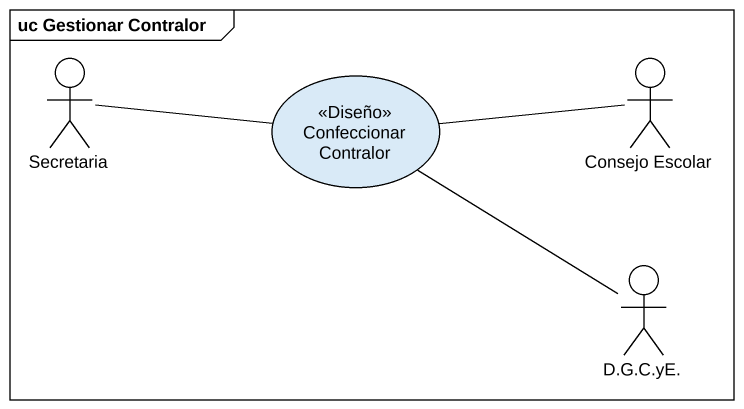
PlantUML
@startuml
mainframe uc Gestionar Contralor
actor Secretaria
usecase "Confeccionar Contralor" as Confeccionar_Contralor <<Diseño>>
actor "Consejo Escolar" as Consejo_Escolar
actor "D.G.C.yE." as D_G_C_yE
Secretaria -right- Confeccionar_Contralor
Confeccionar_Contralor -right- Consejo_Escolar
Confeccionar_Contralor -- D_G_C_yE
@enduml
